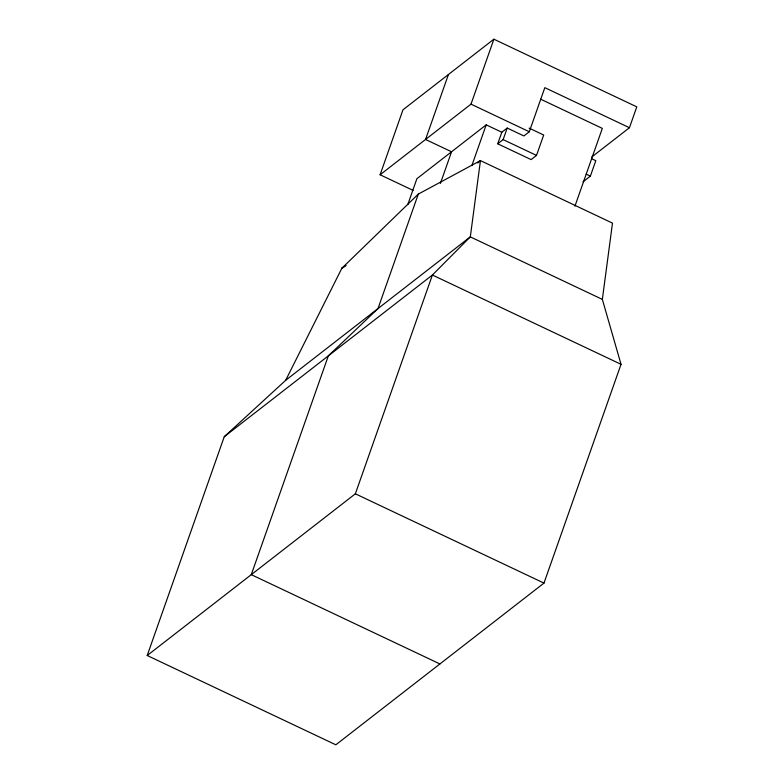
<?xml version="1.0" encoding="UTF-8"?>
<svg xmlns="http://www.w3.org/2000/svg" width="784" height="784" viewBox="0 0 784 784"><rect width="100%" height="100%" fill="white"/><g stroke="black" fill="none" stroke-linecap="round" stroke-linejoin="round"><path stroke-width="1.18" d="M602.347 299.38L612.48 223.117L480.445 160.602L418.313 194.089L341.844 268.275L285.67 380.309L224.253 436.717L147.216 655.502L335.836 744.8L543.978 583.1L621.026 364.315L602.347 299.38L470.312 236.866L285.67 380.309M413.099 190.394L380.103 174.773L402.976 109.809L493.881 39.2L636.784 106.859L629.444 127.723L591.724 157.016M448.428 74.509L425.555 139.464L451.555 151.773L440.402 183.436M407.739 204.702L416.902 178.683L486.198 124.852L501.809 132.241L507.209 128.047L523.898 135.946L529.298 131.751L544.821 87.661L629.444 127.723M418.313 194.089L377.986 308.592L328.329 355.867L251.282 574.652L439.902 663.95M380.103 174.773L470.998 104.154L493.881 39.2M147.216 655.502L355.358 493.802L432.405 275.017L470.312 236.866L480.445 160.602L477.711 163.013M471.86 165.561L486.198 124.852M529.092 128.106L543.694 135.024L536.511 155.408L531.111 159.603L497.732 143.805L501.809 132.241M497.732 143.805L503.132 139.611L507.209 128.047M574.917 206.212L602.328 128.39L540.637 99.176M583.012 181.829L590.372 176.116L595.801 160.691L591.636 158.711M224.253 436.717L432.405 275.017L621.026 364.315M345.813 265.404L341.844 268.275L345.813 265.531M470.998 104.154L529.298 131.751M586.207 174.146L590.372 176.116M503.132 139.611L536.511 155.408M355.358 493.802L543.978 583.1"/></g></svg>
